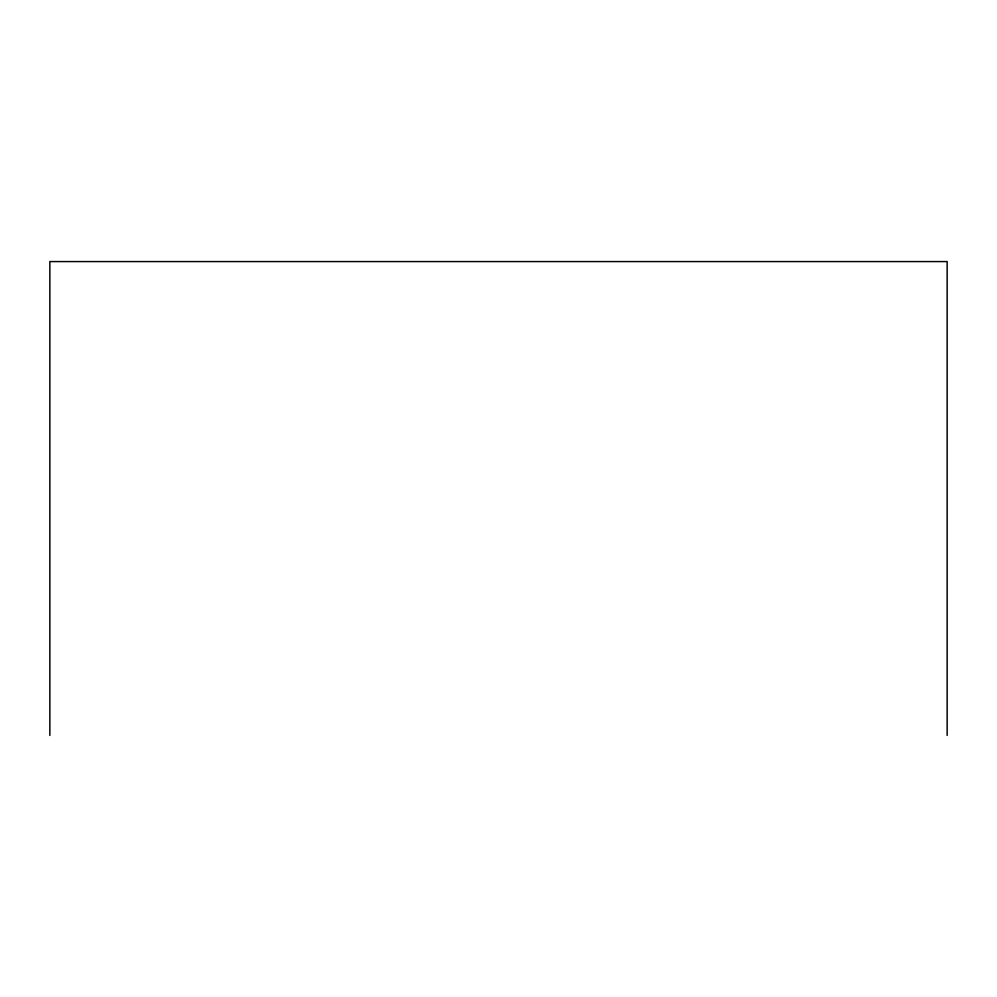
<?xml version="1.0" encoding="UTF-8"?>
<svg xmlns="http://www.w3.org/2000/svg" width="997" height="997" viewBox="0 0 997 997"><rect width="100%" height="100%" fill="white"/><g stroke="black" fill="none" stroke-linecap="round" stroke-linejoin="round"><path stroke-width="1.5" d="M947.15 735.425L947.15 261.575L49.85 261.575L49.85 735.425"/></g></svg>
